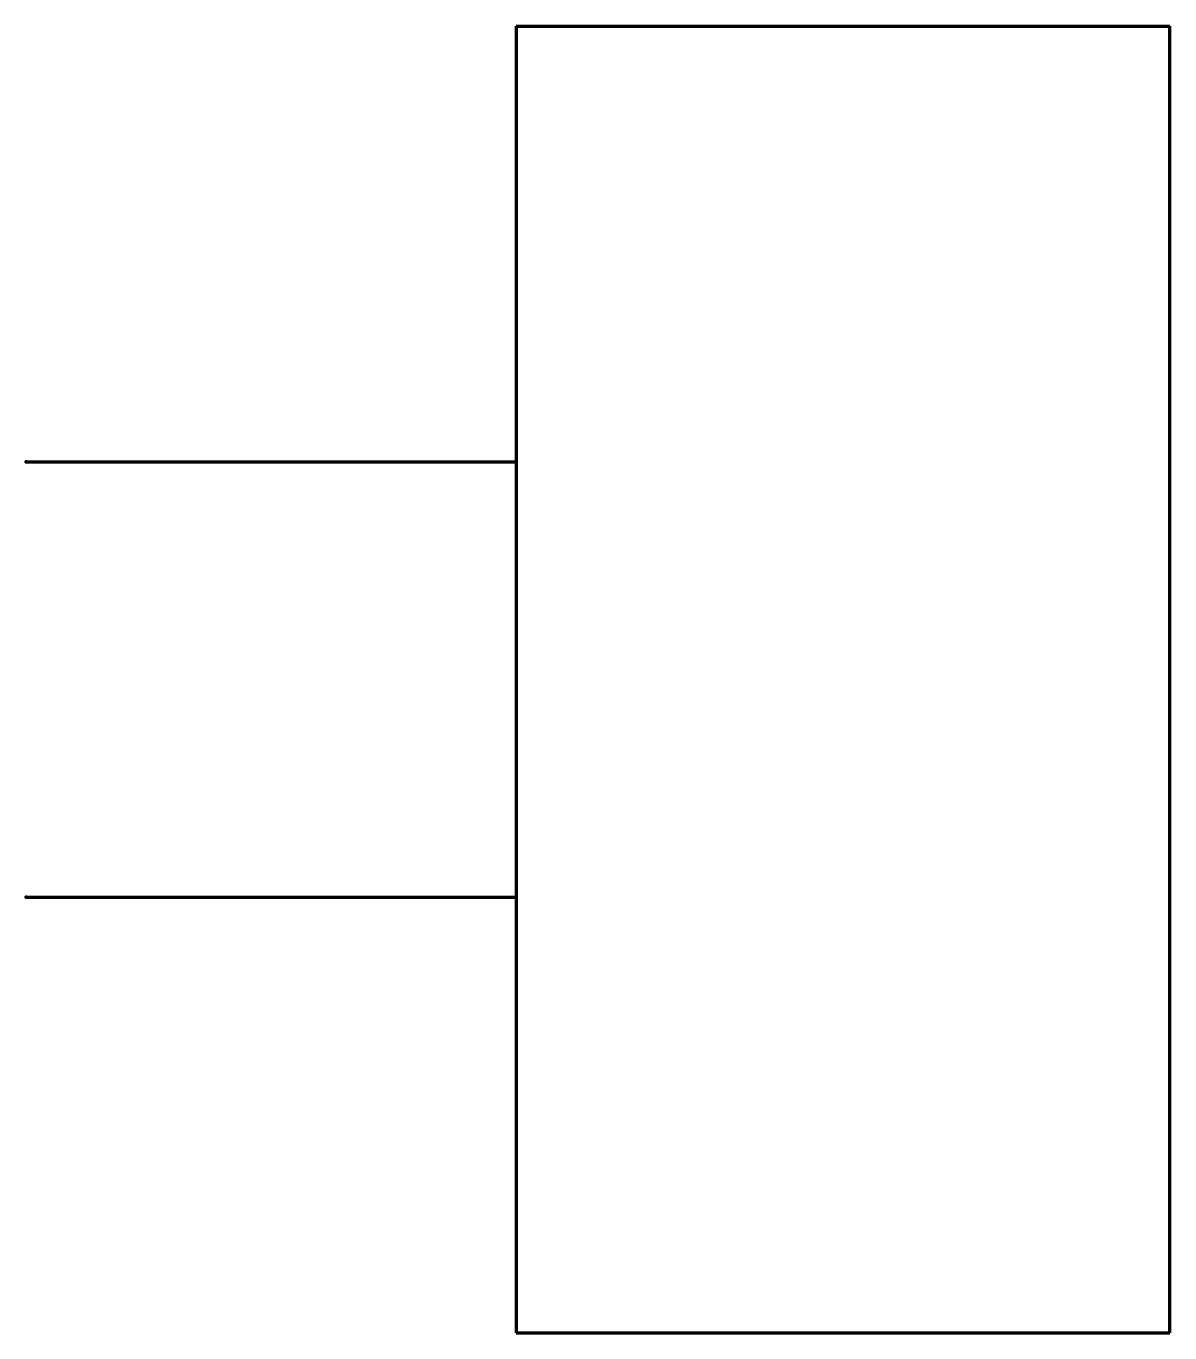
# Model space of a CAD drawing. Header units: millimetres. Extents: x 0 to 10.5, y -8 to 4.
import ezdxf

# ---------------------------------------------------------------- set-up
doc = ezdxf.new("R2010")
doc.units = ezdxf.units.MM
doc.layers.get('0').update_dxf_attribs({"linetype": 'CONTINUOUS', "lineweight": 0})

msp = doc.modelspace()

# ---------------------------------------------------------------- linework, layer by layer
at = {"color": 7, "linetype": 'CONTINUOUS', "lineweight": 70}
for p, q in [((4.5, 4), (10.5, 4)), ((4.5, 4), (4.5, -8)), ((10.5, -8), (10.5, 4)), ((0, 0), (4.5, 0)), ((0, -4), (4.5, -4)), ((4.5, -8), (10.5, -8))]:
    msp.add_line(p, q, dxfattribs=at)
for p in [(0, 0), (0, -4)]:
    msp.add_point(p, dxfattribs=at)

doc.saveas('drawing.dxf')
